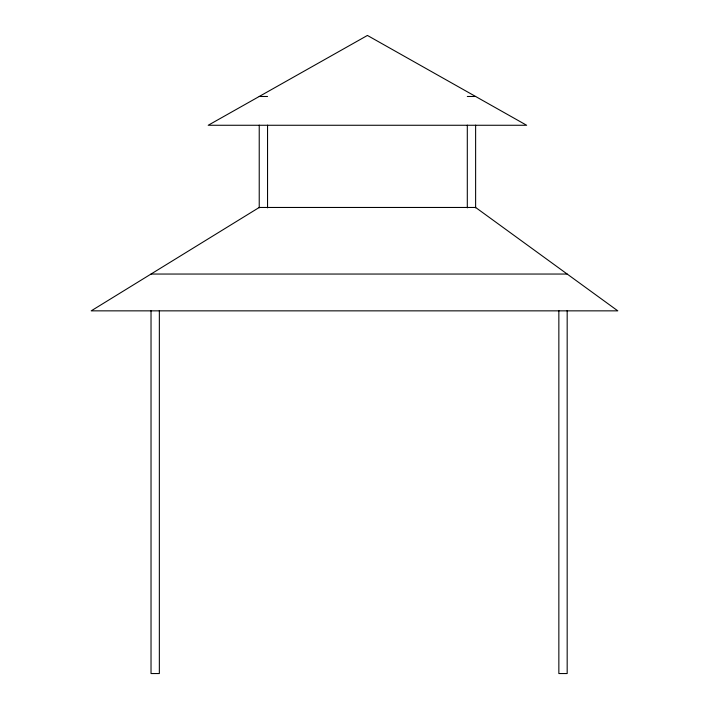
<?xml version="1.0" encoding="UTF-8"?>
<svg xmlns="http://www.w3.org/2000/svg" width="709" height="709" viewBox="0 0 709 709"><rect width="100%" height="100%" fill="white"/><g stroke="black" fill="none" stroke-linecap="round" stroke-linejoin="round"><path stroke-width="1.06" d="M259.228 96.486L267.55 96.486M467.302 96.486L475.624 96.486M151.026 274.046L567.173 274.046M567.173 310.56L567.173 673.55L558.852 673.55L558.852 310.56M475.624 125.156L475.624 207.87M467.302 125.156L467.302 207.87M267.55 125.156L267.55 207.87M259.228 125.156L259.228 207.87M159.348 310.56L159.348 673.55L151.026 673.55L151.026 310.56M259.228 207.462L91.204 310.852L617.796 310.852L475.624 207.462L259.228 207.462M367.422 35.45L208.207 125.263L526.645 125.263L367.422 35.45"/></g></svg>
